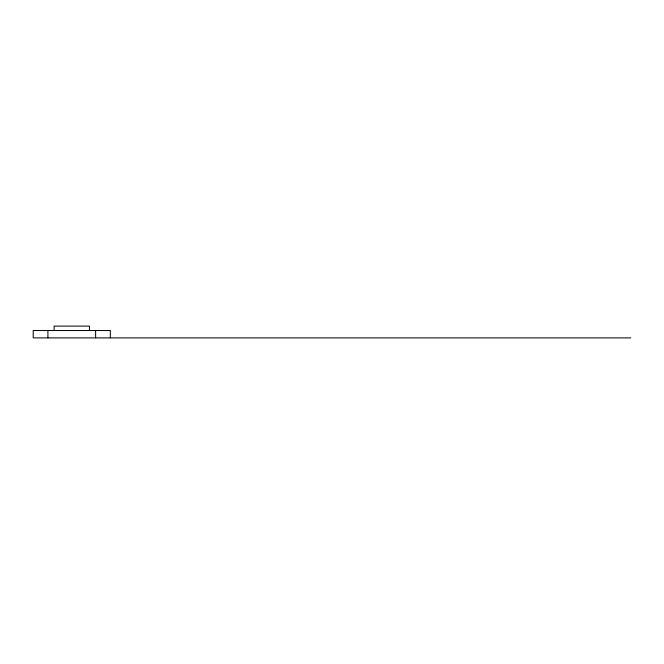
<?xml version="1.0" encoding="UTF-8"?>
<svg xmlns="http://www.w3.org/2000/svg" width="664" height="664" viewBox="0 0 664 664"><rect width="100%" height="100%" fill="white"/><g stroke="black" fill="none" stroke-linecap="round" stroke-linejoin="round"><path stroke-width="1" d="M630.8 337.885L33.208 337.885L33.2 330.531L110.315 330.531L110.324 337.885M95.616 330.531L95.616 337.885M89.449 330.531L89.449 326.115L54.141 326.115L54.141 330.531M47.908 330.531L47.908 337.885"/></g></svg>
